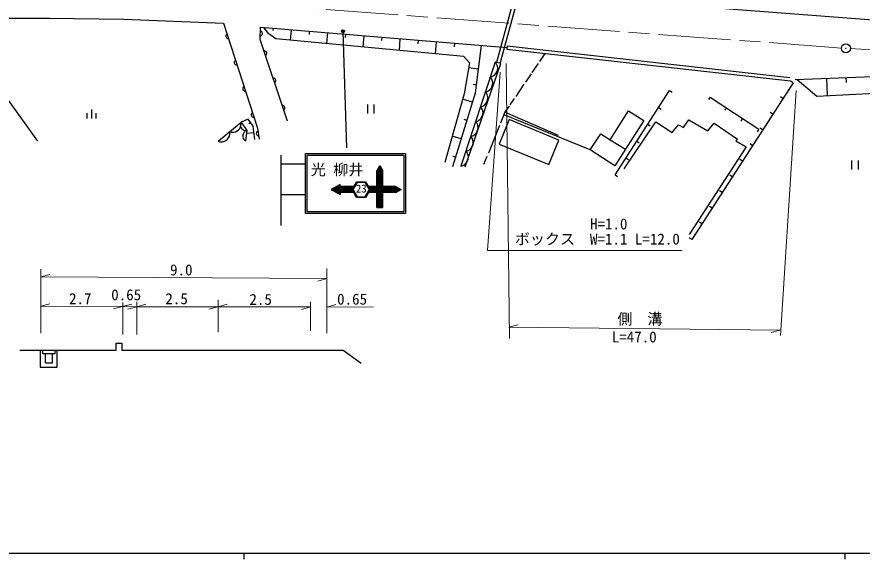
# Model space of a CAD drawing. Units: millimetres, scale not verified. Extents: x 40000 to 680000, y 20000 to 380000.
# Drawn here: x 130204 to 270872, y 204000 to 294224 of the extents above; entities that cross this region are included whole.
import ezdxf
from ezdxf.enums import TextEntityAlignment as Align

# ---------------------------------------------------------------- set-up
doc = ezdxf.new("R2010")
doc.units = ezdxf.units.MM
doc.header["$LTSCALE"] = 1000
doc.linetypes.add('CHAIN', pattern=[18.5, 12, -1.5, 3.5, -1.5])
for name, color, linetype, lineweight in [('M-BGD', 7, 'Continuous', 25), ('M-BMK', 2, 'CHAIN', 13), ('M-BMK-SRVR', 3, 'Continuous', 25), ('M-STR-HTXT', 7, 'Continuous', 13), ('M-STR-STRC', 7, 'Continuous', 25), ('M-TTL-BAND', 7, 'Continuous', 25)]:
    doc.layers.add(name, color=color, linetype=linetype, lineweight=lineweight)
doc.styles.add('ＭＳ ゴシック', font='')
doc.styles.get('ＭＳ ゴシック').set_extended_font_data('MS Gothic')

msp = doc.modelspace()

# ---------------------------------------------------------------- linework, layer by layer
at = {"layer": 'M-BGD'}
for p, q in [((213271, 298606), (210032, 286651)), ((210636, 286492), (213846, 298265)), ((213827, 298266), (335796, 288902)), ((128033, 293995), (135645, 294016)), ((135645, 294016), (147979, 293863)), ((147979, 293863), (164603, 293174)), ((164603, 293174), (170235, 275729)), ((165041, 291244), (164989, 291143)), ((165102, 291314), (165041, 291244)), ((165184, 291374), (165102, 291314)), ((170694, 290437), (170771, 292506)), ((170842, 291836), (170748, 291871)), ((170771, 292506), (211774, 289134)), ((170920, 291785), (170842, 291836)), ((170897, 291145), (170980, 291222)), ((170997, 291702), (170920, 291785)), ((170980, 291222), (171031, 291301)), ((171042, 291620), (170997, 291702)), ((171031, 291301), (171066, 291395)), ((171071, 291523), (171042, 291620)), ((171066, 291395), (171071, 291523)), ((172138, 291424), (171325, 292460)), ((173315, 290591), (172138, 291424)), ((172834, 292336), (172801, 291938)), ((175852, 292088), (175710, 290364)), ((178870, 291840), (178827, 291311)), ((181888, 291592), (181740, 289793)), ((184906, 291343), (184861, 290793)), ((164968, 291052), (164967, 290951)), ((164967, 290951), (165006, 290829)), ((164989, 291143), (164968, 291052)), ((165006, 290829), (165066, 290747)), ((165066, 290747), (165137, 290686)), ((165137, 290686), (165237, 290635)), ((165237, 290635), (165328, 290613)), ((165328, 290613), (165429, 290612)), ((175214, 276878), (170694, 290437)), ((170718, 291072), (170815, 291100)), ((170815, 291100), (170897, 291145)), ((204612, 287628), (173315, 290591)), ((187924, 291095), (187770, 289222)), ((190942, 290847), (190895, 290274)), ((193960, 290599), (193800, 288651)), ((196978, 290351), (196929, 289755)), ((199996, 290102), (199830, 288080)), ((203014, 289854), (202963, 289236)), ((171422, 288557), (171321, 288557)), ((171513, 288537), (171422, 288557)), ((171615, 288486), (171513, 288537)), ((171686, 288425), (171615, 288486)), ((171746, 288345), (171686, 288425)), ((206509, 281566), (207541, 289482)), ((211816, 289369), (211722, 288836)), ((211722, 288836), (258975, 283564)), ((258818, 284074), (211816, 289369)), ((166592, 287013), (166510, 286953)), ((171574, 287798), (171655, 287859)), ((171655, 287859), (171716, 287930)), ((171716, 287930), (171766, 288031)), ((171787, 288223), (171746, 288345)), ((171766, 288031), (171787, 288122)), ((171787, 288122), (171787, 288223)), ((204612, 287628), (205549, 286606)), ((217247, 286799), (218151, 288119)), ((166376, 286691), (166375, 286590)), ((166375, 286590), (166415, 286468)), ((166397, 286782), (166376, 286691)), ((166449, 286882), (166397, 286782)), ((166415, 286468), (166474, 286386)), ((166510, 286953), (166449, 286882)), ((166474, 286386), (166545, 286325)), ((166545, 286325), (166645, 286273)), ((166645, 286273), (166736, 286252)), ((166736, 286252), (166838, 286251)), ((209794, 286714), (204107, 269406)), ((205549, 286606), (204630, 281397)), ((204793, 269259), (210726, 286468)), ((207025, 285524), (205395, 285736)), ((209987, 286467), (209789, 286697)), ((210726, 286468), (209794, 286714)), ((210087, 286270), (209987, 286467)), ((210170, 286024), (210087, 286270)), ((210221, 285679), (210170, 286024)), ((210173, 285366), (210221, 285679)), ((215980, 284948), (217036, 286490)), ((208977, 284227), (209273, 284294)), ((209175, 283997), (208977, 284227)), ((209273, 284294), (209470, 284393)), ((209470, 284393), (209683, 284542)), ((209683, 284542), (209928, 284790)), ((209928, 284790), (210075, 285070)), ((210075, 285070), (210173, 285366)), ((214894, 283362), (215839, 284742)), ((259732, 283813), (276308, 284447)), ((172929, 284037), (172828, 284037)), ((173020, 284017), (172929, 284037)), ((173121, 283966), (173020, 284017)), ((173081, 283278), (173162, 283339)), ((173192, 283906), (173121, 283966)), ((173162, 283339), (173223, 283410)), ((173253, 283825), (173192, 283906)), ((173223, 283410), (173273, 283511)), ((173293, 283703), (173253, 283825)), ((173273, 283511), (173293, 283602)), ((173293, 283602), (173293, 283703)), ((206681, 282885), (206157, 282953)), ((209275, 283800), (209175, 283997)), ((209264, 282600), (209361, 282896)), ((209358, 283554), (209275, 283800)), ((209409, 283209), (209358, 283554)), ((209361, 282896), (209409, 283209)), ((213279, 281004), (214656, 283014)), ((259377, 283240), (242528, 257181)), ((259377, 283240), (258957, 283512)), ((260076, 283826), (263355, 281039)), ((264946, 284012), (265056, 281123)), ((268192, 284136), (268225, 283281)), ((167784, 282329), (167783, 282228)), ((167783, 282228), (167823, 282106)), ((167805, 282420), (167784, 282329)), ((167857, 282521), (167805, 282420)), ((167823, 282106), (167883, 282025)), ((167918, 282591), (167857, 282521)), ((167883, 282025), (167953, 281964)), ((168000, 282651), (167918, 282591)), ((167953, 281964), (168054, 281912)), ((168054, 281912), (168144, 281891)), ((168144, 281891), (168246, 281890)), ((204630, 281397), (201412, 269982)), ((202734, 269357), (206509, 281566)), ((208165, 281757), (208461, 281824)), ((208364, 281527), (208165, 281757)), ((208463, 281330), (208364, 281527)), ((208461, 281824), (208658, 281923)), ((208658, 281923), (208871, 282072)), ((208871, 282072), (209117, 282320)), ((209117, 282320), (209264, 282600)), ((229748, 267962), (238815, 281955)), ((238815, 281955), (239235, 281683)), ((263355, 281039), (276289, 281679)), ((128193, 281131), (133647, 273531)), ((206038, 280040), (204391, 280549)), ((208305, 279850), (208452, 280130)), ((208452, 280130), (208549, 280426)), ((208547, 281084), (208463, 281330)), ((208597, 280739), (208547, 281084)), ((208549, 280426), (208597, 280739)), ((212320, 279603), (213042, 280657)), ((245598, 280884), (245321, 280468)), ((245598, 280884), (253665, 275530)), ((257692, 280634), (257272, 280906)), ((142599, 278817), (142599, 277317)), ((174436, 279517), (174334, 279517)), ((174527, 279497), (174436, 279517)), ((174628, 279446), (174527, 279497)), ((174587, 278758), (174668, 278819)), ((174699, 279386), (174628, 279446)), ((174668, 278819), (174729, 278890)), ((174759, 279305), (174699, 279386)), ((174729, 278890), (174780, 278991)), ((174800, 279183), (174759, 279305)), ((174780, 278991), (174800, 279082)), ((174800, 279082), (174800, 279183)), ((188534, 279654), (188534, 278154)), ((189674, 278154), (189674, 279654)), ((207354, 279287), (207649, 279354)), ((207552, 279057), (207354, 279287)), ((207652, 278860), (207552, 279057)), ((207649, 279354), (207846, 279453)), ((207735, 278614), (207652, 278860)), ((207786, 278269), (207735, 278614)), ((207846, 279453), (208060, 279602)), ((208060, 279602), (208305, 279850)), ((211426, 278297), (212171, 279385)), ((228954, 273794), (232017, 278589)), ((232017, 278589), (234552, 276982)), ((237002, 279156), (237421, 278885)), ((248287, 279099), (248010, 278683)), ((141849, 278217), (141849, 277317)), ((143349, 278217), (143349, 277317)), ((168699, 277225), (167506, 276691)), ((169546, 276064), (168699, 277225)), ((169192, 277968), (169191, 277867)), ((169191, 277867), (169231, 277745)), ((169213, 278059), (169192, 277968)), ((169265, 278160), (169213, 278059)), ((169231, 277745), (169291, 277664)), ((169326, 278230), (169265, 278160)), ((169291, 277664), (169361, 277602)), ((169408, 278290), (169326, 278230)), ((169361, 277602), (169462, 277551)), ((169462, 277551), (169552, 277530)), ((169552, 277530), (169654, 277529)), ((205094, 276987), (204623, 277133)), ((207035, 276983), (207248, 277132)), ((207248, 277132), (207493, 277380)), ((207493, 277380), (207640, 277660)), ((207640, 277660), (207738, 277956)), ((207738, 277956), (207786, 278269)), ((212140, 277133), (210456, 273059)), ((210736, 276593), (211426, 278297)), ((225641, 272087), (211277, 277952)), ((211472, 278364), (220298, 274548)), ((220399, 273719), (212140, 277133)), ((250976, 277314), (250699, 276898)), ((256007, 278028), (255587, 278300)), ((163678, 273554), (167506, 276691)), ((167300, 275653), (167431, 275947)), ((167405, 276367), (167402, 276197)), ((167402, 276197), (167438, 275972)), ((167428, 276509), (167405, 276367)), ((167506, 276691), (167428, 276509)), ((167431, 275947), (167488, 276180)), ((167438, 275972), (167530, 275786)), ((167508, 276383), (167468, 276660)), ((167488, 276180), (167508, 276383)), ((167506, 276691), (168479, 275342)), ((167530, 275786), (167649, 275621)), ((169122, 276644), (168811, 276417)), ((169797, 273836), (169546, 276064)), ((170235, 275729), (170541, 273890)), ((206542, 276816), (206838, 276884)), ((206740, 276587), (206542, 276816)), ((206840, 276390), (206740, 276587)), ((206838, 276884), (207035, 276983)), ((206923, 276144), (206840, 276390)), ((206974, 275799), (206923, 276144)), ((206926, 275486), (206974, 275799)), ((208723, 271625), (210585, 276220)), ((234552, 276982), (229707, 269426)), ((231292, 268927), (236538, 276772)), ((235188, 276358), (235608, 276086)), ((236538, 276772), (239284, 275007)), ((239284, 275007), (240313, 276282)), ((240313, 276282), (241147, 275840)), ((241147, 275840), (242029, 277115)), ((242029, 277115), (245216, 275252)), ((245216, 275252), (246246, 276527)), ((246246, 276527), (250119, 273879)), ((165437, 274090), (165574, 274396)), ((165574, 274396), (165633, 274639)), ((165654, 274850), (165612, 275138)), ((165612, 275138), (165875, 275044)), ((165633, 274639), (165654, 274850)), ((165875, 275044), (166078, 275024)), ((166078, 275024), (166318, 275034)), ((166318, 275034), (166632, 275106)), ((166632, 275106), (166885, 275251)), ((166885, 275251), (167107, 275434)), ((167107, 275434), (167300, 275653)), ((167649, 275621), (167796, 275475)), ((167796, 275475), (167998, 275370)), ((167832, 274635), (167802, 274421)), ((167802, 274421), (167807, 274202)), ((167899, 274843), (167832, 274635)), ((168036, 275042), (167899, 274843)), ((167998, 275370), (168161, 275319)), ((168163, 275169), (168036, 275042)), ((168161, 275319), (168303, 275296)), ((168286, 275261), (168163, 275169)), ((168479, 275342), (168228, 273585)), ((168479, 275342), (168286, 275261)), ((168303, 275296), (168500, 275312)), ((169671, 274950), (168403, 274807)), ((170062, 274917), (170046, 274817)), ((170046, 274817), (170067, 274691)), ((170096, 275004), (170062, 274917)), ((170067, 274691), (170114, 274602)), ((170162, 275096), (170096, 275004)), ((170114, 274602), (170175, 274531)), ((170233, 275157), (170162, 275096)), ((170175, 274531), (170267, 274465)), ((170322, 275204), (170233, 275157)), ((170267, 274465), (170354, 274431)), ((170354, 274431), (170454, 274415)), ((204150, 273935), (202657, 274397)), ((205730, 274346), (206026, 274413)), ((205929, 274117), (205730, 274346)), ((206026, 274413), (206223, 274513)), ((206223, 274513), (206436, 274662)), ((206436, 274662), (206682, 274910)), ((206682, 274910), (206829, 275190)), ((206829, 275190), (206926, 275486)), ((225641, 272087), (227398, 274748)), ((227398, 274748), (228954, 273794)), ((253665, 275530), (253389, 275113)), ((254322, 275423), (253902, 275694)), ((163678, 273554), (163953, 273455)), ((163953, 273455), (164164, 273434)), ((164164, 273434), (164413, 273445)), ((164413, 273445), (164741, 273519)), ((164741, 273519), (165004, 273671)), ((165004, 273671), (165236, 273861)), ((165236, 273861), (165437, 274090)), ((167807, 274202), (167883, 273973)), ((167883, 273973), (167970, 273815)), ((167970, 273815), (168062, 273693)), ((168062, 273693), (168224, 273560)), ((206028, 273920), (205929, 274117)), ((206017, 272720), (206114, 273016)), ((206111, 273674), (206028, 273920)), ((206162, 273329), (206111, 273674)), ((206114, 273016), (206162, 273329)), ((210456, 273059), (218715, 269645)), ((218715, 269645), (220399, 273719)), ((228954, 273794), (231498, 272219)), ((233375, 273559), (233794, 273287)), ((250119, 273879), (249874, 273585)), ((249874, 273585), (251590, 272604)), ((252637, 272817), (252217, 273088)), ((204919, 271876), (205214, 271943)), ((205117, 271647), (204919, 271876)), ((205216, 271450), (205117, 271647)), ((205214, 271943), (205411, 272043)), ((205411, 272043), (205624, 272192)), ((205624, 272192), (205870, 272440)), ((205870, 272440), (206017, 272720)), ((229707, 269426), (225641, 272087)), ((251590, 272604), (242078, 257994)), ((203206, 270883), (202781, 271015)), ((205058, 269969), (205205, 270250)), ((205205, 270250), (205303, 270546)), ((205300, 271204), (205216, 271450)), ((205351, 270859), (205300, 271204)), ((205303, 270546), (205351, 270859)), ((207943, 269700), (208485, 271039)), ((231561, 270760), (231981, 270489)), ((250952, 270211), (250532, 270482)), ((269109, 270331), (269109, 268831)), ((270249, 268831), (270249, 270331)), ((204107, 269406), (204403, 269473)), ((204403, 269473), (204600, 269573)), ((204600, 269573), (204813, 269722)), ((204813, 269722), (205058, 269969)), ((229748, 267962), (230168, 267690)), ((249267, 267605), (248847, 267876)), ((247582, 264999), (247162, 265270)), ((245897, 262393), (245477, 262665)), ((244212, 259787), (243793, 260059)), ((242528, 257181), (242108, 257453)), ((146707, 238783), (146707, 239915)), ((146707, 239915), (147665, 239915)), ((147665, 239915), (147665, 238783)), ((130681, 238746), (146707, 238783)), ((134056, 238754), (134056, 235923)), ((134544, 238154), (134544, 238755)), ((136495, 238154), (134544, 238154)), ((134962, 236655), (134962, 238154)), ((136146, 236655), (136146, 238154)), ((136495, 238759), (136495, 238154)), ((136878, 235923), (136878, 238760)), ((147665, 238783), (184478, 238783)), ((184478, 238783), (187484, 236610)), ((134962, 236655), (136146, 236655)), ((134056, 235923), (136878, 235923))]:
    msp.add_line(p, q, dxfattribs=at)
at = {"layer": 'M-BMK'}
for p, q in [((267420, 289046), (169107, 296375)), ((277554, 288431), (268917, 288946))]:
    msp.add_line(p, q, dxfattribs=at)
at = {"layer": 'M-BMK-SRVR'}
for radius in [750, 30]:
    msp.add_circle((268168, 288991), radius, dxfattribs=at)
at = {"layer": 'M-STR-HTXT'}
for p, q in [((211642, 286461), (212187, 240692)), ((210619, 285043), (208501, 255358)), ((259872, 282001), (257276, 241201)), ((208501, 255358), (240858, 255358)), ((134192, 252273), (134192, 241575)), ((181803, 252378), (181803, 241575)), ((134185, 250969), (135688, 251380)), ((181802, 250675), (134185, 250969)), ((181802, 250675), (180299, 250264)), ((134192, 246075), (135692, 246492)), ((147797, 246046), (149307, 246431)), ((147817, 246697), (147817, 241366)), ((150152, 246837), (150152, 241366)), ((150155, 245982), (151655, 246402)), ((163675, 247126), (163675, 241760)), ((163675, 245981), (165175, 246401)), ((179093, 246837), (179093, 241958)), ((181808, 245911), (183304, 246348)), ((134192, 246076), (147800, 246049)), ((147800, 246049), (146300, 245632)), ((150152, 245991), (147797, 246046)), ((150145, 245982), (148634, 245605)), ((163675, 245981), (150152, 245991)), ((163675, 245981), (162175, 245562)), ((163675, 245981), (179047, 245967)), ((179047, 245967), (177546, 245548)), ((189558, 245995), (181808, 245911)), ((212052, 242586), (213557, 242990)), ((257245, 242096), (212052, 242586)), ((257245, 242096), (255740, 241692))]:
    msp.add_line(p, q, dxfattribs=at)
at = {"layer": 'M-STR-STRC'}
for p, q in [((184475, 291847), (185066, 272461)), ((178213, 261492), (178213, 271492)), ((178213, 271492), (194884, 271492)), ((194884, 271492), (194884, 261492)), ((174213, 259492), (174213, 271192)), ((178513, 261792), (178513, 271192)), ((178513, 271192), (194584, 271192)), ((194584, 271192), (194584, 261792)), ((174213, 269774), (178213, 269774)), ((190099, 268592), (190599, 269492)), ((190171, 268722), (191026, 268722)), ((190243, 268852), (190954, 268852)), ((190315, 268982), (190882, 268982)), ((190388, 269112), (190810, 269112)), ((190460, 269242), (190738, 269242)), ((190532, 269372), (190665, 269372)), ((190599, 269492), (191099, 268592)), ((190099, 268592), (191099, 268592)), ((190099, 265992), (190099, 268592)), ((190099, 268462), (191099, 268462)), ((190099, 268332), (191099, 268332)), ((190099, 268202), (191099, 268202)), ((190099, 268072), (191099, 268072)), ((190099, 267942), (191099, 267942)), ((190099, 267812), (191099, 267812)), ((190099, 267682), (191099, 267682)), ((190099, 267552), (191099, 267552)), ((190099, 267422), (191099, 267422)), ((190099, 267292), (191099, 267292)), ((191099, 265992), (191099, 268592)), ((183999, 266325), (182499, 265492)), ((183165, 265862), (186212, 265862)), ((183399, 265992), (183999, 265992)), ((183633, 266122), (183999, 266122)), ((183867, 266252), (183999, 266252)), ((183999, 265992), (183999, 266325)), ((186287, 265992), (183999, 265992)), ((185999, 265492), (186749, 266791)), ((186814, 266678), (186129, 265492)), ((186749, 266791), (188249, 266791)), ((188184, 266678), (186814, 266678)), ((188869, 265492), (188184, 266678)), ((188249, 266791), (188999, 265492)), ((190099, 265992), (188710, 265992)), ((188785, 265862), (193504, 265862)), ((190099, 267162), (191099, 267162)), ((190099, 267032), (191099, 267032)), ((190099, 266902), (191099, 266902)), ((190099, 266772), (191099, 266772)), ((190099, 266642), (191099, 266642)), ((190099, 266512), (191099, 266512)), ((190099, 266382), (191099, 266382)), ((190099, 266252), (191099, 266252)), ((190099, 266122), (191099, 266122)), ((190099, 265992), (191099, 265992)), ((193270, 265992), (191099, 265992)), ((193270, 265992), (194170, 265492)), ((174213, 264696), (178213, 264696)), ((182499, 265492), (183999, 264658)), ((182535, 265472), (186010, 265472)), ((182697, 265602), (186062, 265602)), ((182769, 265342), (186085, 265342)), ((182931, 265732), (186137, 265732)), ((183003, 265212), (186160, 265212)), ((183237, 265082), (186235, 265082)), ((183471, 264952), (183999, 264952)), ((183705, 264822), (183999, 264822)), ((183939, 264692), (183999, 264692)), ((183999, 264992), (183999, 264658)), ((186287, 264992), (183999, 264992)), ((186749, 264193), (185999, 265492)), ((186129, 265492), (186814, 264305)), ((188184, 264305), (188869, 265492)), ((188999, 265492), (188249, 264193)), ((190099, 264992), (188710, 264992)), ((188762, 265082), (193432, 265082)), ((188837, 265212), (193666, 265212)), ((188860, 265732), (193738, 265732)), ((188912, 265342), (193900, 265342)), ((188935, 265602), (193972, 265602)), ((188987, 265472), (194134, 265472)), ((190099, 262492), (190099, 264992)), ((190099, 264952), (191099, 264952)), ((190099, 264822), (191099, 264822)), ((190099, 264692), (191099, 264692)), ((190099, 264562), (191099, 264562)), ((191099, 262492), (191099, 264992)), ((193270, 264992), (191099, 264992)), ((194170, 265492), (193270, 264992)), ((188249, 264193), (186749, 264193)), ((186814, 264305), (188184, 264305)), ((190099, 264432), (191099, 264432)), ((190099, 264302), (191099, 264302)), ((190099, 264172), (191099, 264172)), ((190099, 264042), (191099, 264042)), ((190099, 263912), (191099, 263912)), ((190099, 263782), (191099, 263782)), ((190099, 263652), (191099, 263652)), ((190099, 263522), (191099, 263522)), ((190099, 263392), (191099, 263392)), ((190099, 263262), (191099, 263262)), ((190099, 263132), (191099, 263132)), ((194584, 261792), (178513, 261792)), ((190099, 263002), (191099, 263002)), ((190099, 262872), (191099, 262872)), ((190099, 262742), (191099, 262742)), ((190099, 262612), (191099, 262612)), ((190099, 262492), (191099, 262492)), ((194884, 261492), (178213, 261492))]:
    msp.add_line(p, q, dxfattribs=at)
for radius in [250, 150, 50]:
    msp.add_circle((184475, 291847), radius, dxfattribs=at)
at = {"layer": 'M-TTL-BAND'}
for p, q in [((40000, 205000), (579000, 205000)), ((168000, 205000), (168000, 204000)), ((268000, 205000), (268000, 204000))]:
    msp.add_line(p, q, dxfattribs=at)

# ---------------------------------------------------------------- texts
at = {"layer": 'M-STR-HTXT', "style": 'ＭＳ ゴシック'}
for s, p in [('H=1.0', (225583, 258313)), ('ボックス\u3000W=1.1 L=12.0', (213076, 255788)), ('9.0', (155694, 250657)), ('2.7', (138880, 245866)), ('0.65', (145900, 246521)), ('2.5', (154916, 245867)), ('2.5', (168903, 245751)), ('0.65', (183495, 245794)), ('側\u3000溝', (230145, 242500)), ('L=47.0', (229204, 239503))]:
    msp.add_text(s, height=1833, dxfattribs=at).set_placement(p, align=Align.BOTTOM_LEFT)
at = {"layer": 'M-STR-STRC', "style": 'ＭＳ ゴシック'}
for s, height, p in [('光 柳井 ', 1833, (179124, 267341)), ('23', 1320, (186630, 264597))]:
    msp.add_text(s, height=height, dxfattribs=at).set_placement(p, align=Align.BOTTOM_LEFT)

doc.saveas('drawing.dxf')
